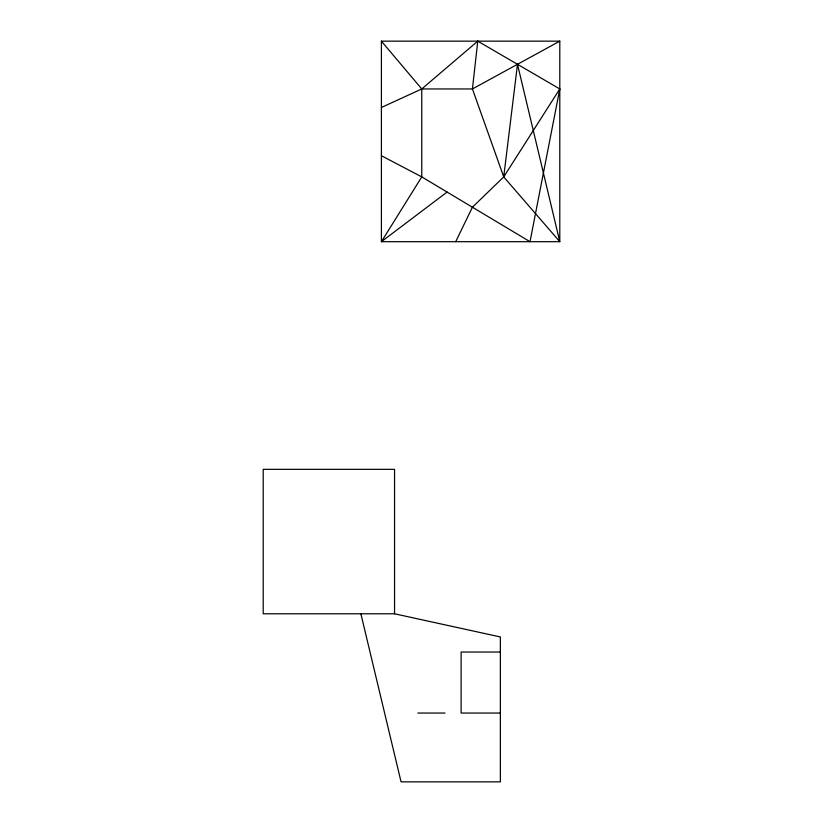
<?xml version="1.0" encoding="UTF-8"?>
<svg xmlns="http://www.w3.org/2000/svg" width="823" height="823" viewBox="0 0 823 823"><rect width="100%" height="100%" fill="white"/><g stroke="black" fill="none" stroke-linecap="round" stroke-linejoin="round"><path stroke-width="1.23" d="M381.399 155.722L421.767 176.894L530.012 241.695L559.794 88.956L477.772 41.15L472.423 88.956L503.727 176.894L559.794 241.695L381.399 241.695L381.399 41.15L559.794 41.15L559.794 241.695L517.492 64.297L503.727 176.894L472.423 207.211L455.705 241.695M503.727 176.894L559.794 88.956M381.399 107.484L421.757 88.956L477.772 41.15M447.095 192.057L381.399 241.695L421.767 176.894L421.757 88.956L381.399 41.15M559.794 41.15L472.423 88.956L421.757 88.956M394.556 613.783L263.206 613.783L263.206 469.347L394.556 469.347L394.556 613.783L500.374 636.961L500.374 781.85L401.058 781.85L360.875 613.783M500.374 652.032L461.117 652.032L461.117 713.047L500.374 713.047M417.837 713.047L445.037 713.047"/></g></svg>
